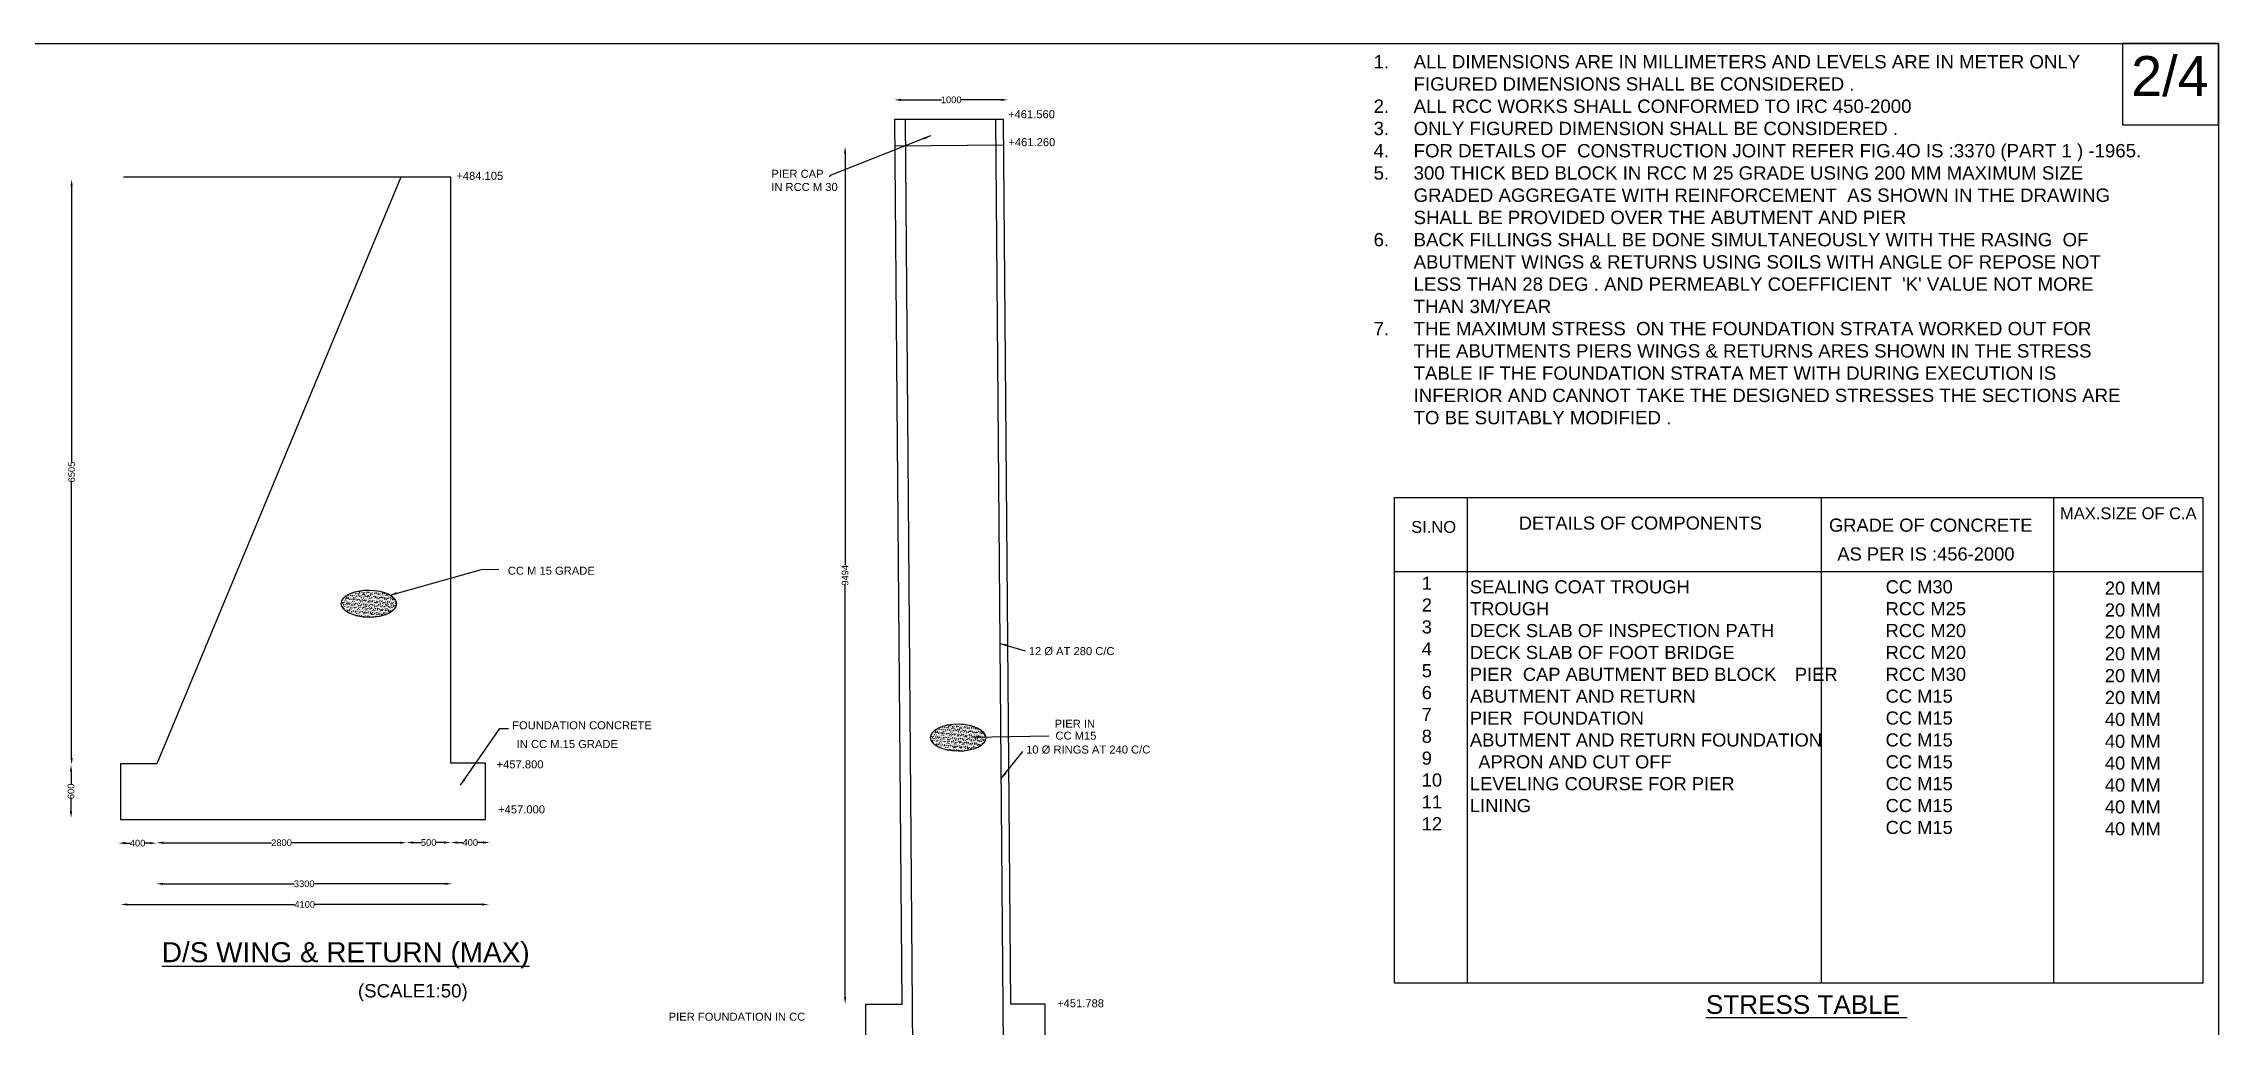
# Model space of a CAD drawing. Header units: millimetres. Extents: x 2543178 to 2557692, y 44357851 to 44367286.
# Drawn here: x 2549535 to 2557691, y 44363603 to 44367286 of the extents above; entities that cross this region are included whole.
import ezdxf

# ---------------------------------------------------------------- set-up
doc = ezdxf.new("R2010")
doc.units = ezdxf.units.MM
doc.header["$MEASUREMENT"] = 0
for name, color, linetype in [('DIMENSION', 7, 'Continuous'), ('DIMENSIONS', 7, 'Continuous'), ('DRAWING', 2, 'Continuous'), ('TEXT', 7, 'Continuous')]:
    doc.layers.add(name, color=color, linetype=linetype)
doc.styles.get("Standard").update_dxf_attribs({"font": 'arial.ttf', "height": 25})
doc.dimstyles.get("Standard").update_dxf_attribs({"dimtxt": 25, "dimasz": 25, "dimexe": 0.18, "dimexo": 0.0625, "dimgap": 0.09, "dimtad": 0, "dimdec": 0, "dimzin": 0, "dimdsep": 46, "dimtxsty": 'Standard', "dimcen": 0.09, "dimse1": 1, "dimse2": 1, "dimadec": 0, "dimazin": 0, "dimtfac": 1, "dimtdec": 0, "dimtofl": 0, "dimtmove": 0, "dimatfit": 3, "dimfxl": 1, "dimtolj": 1, "dimtzin": 0, "dimarcsym": 0})

# ---------------------------------------------------------------- blocks, each defined once
blk = doc.blocks.new('*D71')
at = {"layer": 'Defpoints', "color": 0, "transparency": 16777216}
for p in [(2549636.2, 44364583.6), (2549638.4, 44364583.6), (2549639.1, 44364383.7)]:
    blk.add_point(p, dxfattribs=at)
at = {"layer": 'TEXT', "color": 0, "lineweight": -2, "transparency": 16777216}
for p, q in [((2549638.4, 44364558.6), (2549638.4, 44364511.3)), ((2549638.4, 44364408.7), (2549638.4, 44364455.9))]:
    blk.add_line(p, q, dxfattribs=at)
at = {"layer": 'TEXT', "color": 0, "transparency": 16777216}
for points in [[(2549634.2, 44364558.6), (2549642.5, 44364558.6), (2549638.4, 44364583.6)], [(2549634.2, 44364408.7), (2549642.5, 44364408.7), (2549638.4, 44364383.7)]]:
    blk.add_solid(points, dxfattribs=at)
at = {"layer": 'TEXT', "color": 0, "transparency": 16777216, "insert": (2549638.4, 44364483.6), "char_height": 25, "attachment_point": 5, "rotation": 90}
blk.add_mtext('\\A1;600', dxfattribs=at)
blk = doc.blocks.new('*D72')
at = {"layer": 'Defpoints', "color": 0, "transparency": 16777216}
for p in [(2549640.5, 44366777.1), (2549646.1, 44366777.1), (2549638.4, 44364583.6)]:
    blk.add_point(p, dxfattribs=at)
at = {"layer": 'TEXT', "color": 0, "lineweight": -2, "transparency": 16777216}
for p, q in [((2549640.5, 44366752.1), (2549640.5, 44365717.9)), ((2549640.5, 44364608.6), (2549640.5, 44365642.7))]:
    blk.add_line(p, q, dxfattribs=at)
at = {"layer": 'TEXT', "color": 0, "transparency": 16777216}
for points in [[(2549636.4, 44366752.1), (2549644.7, 44366752.1), (2549640.5, 44366777.1)], [(2549636.4, 44364608.6), (2549644.7, 44364608.6), (2549640.5, 44364583.6)]]:
    blk.add_solid(points, dxfattribs=at)
at = {"layer": 'TEXT', "color": 0, "transparency": 16777216, "insert": (2549640.5, 44365680.3), "char_height": 25, "attachment_point": 5, "rotation": 90}
blk.add_mtext('\\A1;6505', dxfattribs=at)
blk = doc.blocks.new('*D73')
at = {"layer": 'Defpoints', "color": 0, "transparency": 16777216}
for p in [(2549816.7, 44364288.2), (2549958.9, 44364289.6), (2549958.9, 44364284.1)]:
    blk.add_point(p, dxfattribs=at)
at = {"layer": 'TEXT', "color": 0, "lineweight": -2, "transparency": 16777216}
for p, q in [((2549841.7, 44364289.6), (2549859.6, 44364289.6)), ((2549933.9, 44364289.6), (2549916, 44364289.6))]:
    blk.add_line(p, q, dxfattribs=at)
at = {"layer": 'TEXT', "color": 0, "transparency": 16777216}
for points in [[(2549841.7, 44364293.8), (2549841.7, 44364285.4), (2549816.7, 44364289.6)], [(2549933.9, 44364293.8), (2549933.9, 44364285.4), (2549958.9, 44364289.6)]]:
    blk.add_solid(points, dxfattribs=at)
at = {"layer": 'TEXT', "color": 0, "transparency": 16777216, "insert": (2549887.8, 44364289.6), "char_height": 25, "attachment_point": 5}
blk.add_mtext('\\A1;400', dxfattribs=at)
blk = doc.blocks.new('*D74')
at = {"layer": 'Defpoints', "color": 0, "transparency": 16777216}
for p in [(2549958.9, 44364289.6), (2550896.3, 44364291.1), (2550896.3, 44364291.1)]:
    blk.add_point(p, dxfattribs=at)
at = {"layer": 'TEXT', "color": 0, "lineweight": -2, "transparency": 16777216}
for p, q in [((2549983.9, 44364291.1), (2550390, 44364291.1)), ((2550871.3, 44364291.1), (2550465.2, 44364291.1))]:
    blk.add_line(p, q, dxfattribs=at)
at = {"layer": 'TEXT', "color": 0, "transparency": 16777216}
for points in [[(2549983.9, 44364295.2), (2549983.9, 44364286.9), (2549958.9, 44364291.1)], [(2550871.3, 44364295.2), (2550871.3, 44364286.9), (2550896.3, 44364291.1)]]:
    blk.add_solid(points, dxfattribs=at)
at = {"layer": 'TEXT', "color": 0, "transparency": 16777216, "insert": (2550427.6, 44364291.1), "char_height": 25, "attachment_point": 5}
blk.add_mtext('\\A1;2800', dxfattribs=at)
blk = doc.blocks.new('*D75')
at = {"layer": 'Defpoints', "color": 0, "transparency": 16777216}
for p in [(2550896.3, 44364291.1), (2551062.3, 44364291.9), (2551062.3, 44364286.8)]:
    blk.add_point(p, dxfattribs=at)
at = {"layer": 'TEXT', "color": 0, "lineweight": -2, "transparency": 16777216}
for p, q in [((2550921.3, 44364291.9), (2550951.6, 44364291.9)), ((2551037.3, 44364291.9), (2551007, 44364291.9))]:
    blk.add_line(p, q, dxfattribs=at)
at = {"layer": 'TEXT', "color": 0, "transparency": 16777216}
for points in [[(2550921.3, 44364296.1), (2550921.3, 44364287.8), (2550896.3, 44364291.9)], [(2551037.3, 44364296.1), (2551037.3, 44364287.8), (2551062.3, 44364291.9)]]:
    blk.add_solid(points, dxfattribs=at)
at = {"layer": 'TEXT', "color": 0, "transparency": 16777216, "insert": (2550979.3, 44364291.9), "char_height": 25, "attachment_point": 5}
blk.add_mtext('\\A1;500', dxfattribs=at)
blk = doc.blocks.new('*D76')
at = {"layer": 'Defpoints', "color": 0, "transparency": 16777216}
for p in [(2551062.3, 44364291.9), (2551208.5, 44364291.9), (2551208.5, 44364291.9)]:
    blk.add_point(p, dxfattribs=at)
at = {"layer": 'TEXT', "color": 0, "lineweight": -2, "transparency": 16777216}
for p, q in [((2551087.3, 44364291.9), (2551107.2, 44364291.9)), ((2551183.5, 44364291.9), (2551163.5, 44364291.9))]:
    blk.add_line(p, q, dxfattribs=at)
at = {"layer": 'TEXT', "color": 0, "transparency": 16777216}
for points in [[(2551087.3, 44364296.1), (2551087.3, 44364287.7), (2551062.3, 44364291.9)], [(2551183.5, 44364296.1), (2551183.5, 44364287.7), (2551208.5, 44364291.9)]]:
    blk.add_solid(points, dxfattribs=at)
at = {"layer": 'TEXT', "color": 0, "transparency": 16777216, "insert": (2551135.4, 44364291.9), "char_height": 25, "attachment_point": 5}
blk.add_mtext('\\A1;400', dxfattribs=at)
blk = doc.blocks.new('*D77')
at = {"layer": 'Defpoints', "color": 0, "transparency": 16777216}
for p in [(2549958.6, 44364136.6), (2551066.9, 44364137.1), (2551066.9, 44364136.2)]:
    blk.add_point(p, dxfattribs=at)
at = {"layer": 'TEXT', "color": 0, "lineweight": -2, "transparency": 16777216}
for p, q in [((2549983.6, 44364137.1), (2550475.4, 44364137.1)), ((2551041.9, 44364137.1), (2550550.1, 44364137.1))]:
    blk.add_line(p, q, dxfattribs=at)
at = {"layer": 'TEXT', "color": 0, "transparency": 16777216}
for points in [[(2549983.6, 44364141.3), (2549983.6, 44364133), (2549958.6, 44364137.1)], [(2551041.9, 44364141.3), (2551041.9, 44364133), (2551066.9, 44364137.1)]]:
    blk.add_solid(points, dxfattribs=at)
at = {"layer": 'TEXT', "color": 0, "transparency": 16777216, "insert": (2550512.7, 44364137.1), "char_height": 25, "attachment_point": 5}
blk.add_mtext('\\A1;3300', dxfattribs=at)
blk = doc.blocks.new('*D78')
at = {"layer": 'Defpoints', "color": 0, "transparency": 16777216}
for p in [(2549824.5, 44364062.6), (2549824.5, 44364059.7), (2551204.2, 44364060.6)]:
    blk.add_point(p, dxfattribs=at)
at = {"layer": 'TEXT', "color": 0, "lineweight": -2, "transparency": 16777216}
for p, q in [((2549849.5, 44364059.7), (2550476.5, 44364059.7)), ((2551179.2, 44364059.7), (2550552.3, 44364059.7))]:
    blk.add_line(p, q, dxfattribs=at)
at = {"layer": 'TEXT', "color": 0, "transparency": 16777216}
for points in [[(2549849.5, 44364063.8), (2549849.5, 44364055.5), (2549824.5, 44364059.7)], [(2551179.2, 44364063.8), (2551179.2, 44364055.5), (2551204.2, 44364059.7)]]:
    blk.add_solid(points, dxfattribs=at)
at = {"layer": 'TEXT', "color": 0, "transparency": 16777216, "insert": (2550514.4, 44364059.7), "char_height": 25, "attachment_point": 5}
blk.add_mtext('\\A1;4100', dxfattribs=at)
blk = doc.blocks.new('*D80')
at = {"layer": 'Defpoints', "color": 0, "transparency": 16777216}
for p in [(2552523.8, 44366899.8), (2552540.9, 44366899.8), (2552550.4, 44363687)]:
    blk.add_point(p, dxfattribs=at)
at = {"layer": 'TEXT', "color": 0, "lineweight": -2, "transparency": 16777216}
for p, q in [((2552540.9, 44366874.8), (2552540.9, 44365330.7)), ((2552540.9, 44363712), (2552540.9, 44365256))]:
    blk.add_line(p, q, dxfattribs=at)
at = {"layer": 'TEXT', "color": 0, "transparency": 16777216}
for points in [[(2552536.7, 44366874.8), (2552545, 44366874.8), (2552540.9, 44366899.8)], [(2552536.7, 44363712), (2552545, 44363712), (2552540.9, 44363687)]]:
    blk.add_solid(points, dxfattribs=at)
at = {"layer": 'TEXT', "color": 0, "transparency": 16777216, "insert": (2552540.9, 44365293.4), "char_height": 25, "attachment_point": 5, "rotation": 90}
blk.add_mtext('\\A1;9494', dxfattribs=at)
blk = doc.blocks.new('*D81')
at = {"layer": 'Defpoints', "color": 0, "transparency": 16777216}
for p in [(2552725.6, 44367062.2), (2553151.6, 44367074.9), (2553151.6, 44367006.2)]:
    blk.add_point(p, dxfattribs=at)
at = {"layer": 'TEXT', "color": 0, "lineweight": -2, "transparency": 16777216}
for p, q in [((2552750.6, 44367074.9), (2552902.4, 44367074.9)), ((2553126.6, 44367074.9), (2552974.8, 44367074.9))]:
    blk.add_line(p, q, dxfattribs=at)
at = {"layer": 'TEXT', "color": 0, "transparency": 16777216}
for points in [[(2552750.6, 44367079.1), (2552750.6, 44367070.8), (2552725.6, 44367074.9)], [(2553126.6, 44367079.1), (2553126.6, 44367070.8), (2553151.6, 44367074.9)]]:
    blk.add_solid(points, dxfattribs=at)
at = {"layer": 'TEXT', "color": 0, "transparency": 16777216, "insert": (2552938.6, 44367074.9), "char_height": 25, "attachment_point": 5}
blk.add_mtext('\\A1;1000', dxfattribs=at)

msp = doc.modelspace()

# ---------------------------------------------------------------- hatches: boundary and pattern name
at = {"layer": 'TEXT'}
h = msp.add_hatch(dxfattribs=at)
h.set_pattern_fill('AR-CONC', color=0, scale=2, style=0)
h.set_pattern_definition([(50, (6019.175, -536.323), (14.345203652, -1.2550426997), [1.5, -16.5]), (355, (6019.175, -536.323), (-2.7750266723, 15.043842674), [1.2, -13.2]), (100.4514, (6020.37, -536.427), (11.5701876343, 13.7887908412), [1.2748038, -14.02284224]), (46.1842, (6019.175, -532.323), (21.3448209725, -3.3103802866), [2.25, -24.75]), (96.6356, (6020.954, -532.599), (18.693254111, 19.482357418), [1.91220576, -21.03426]), (351.1842, (6019.175, -532.323), (18.693238903, 19.482372019), [1.8, -19.8]), (21, (6021.175, -533.323), (11.9381410424, -8.0523778133), [1.5, -16.5]), (326, (6021.175, -533.323), (4.8663066384, 14.503000901), [1.2, -13.2]), (71.4514, (6022.17, -533.994), (16.8044525716, 6.450609934), [1.2748038, -14.02284224]), (37.5, (6019.175, -536.323), (0.24319710635, 6.6578770766), [0, -13.04, 0, -13.4, 0, -13.25]), (7.5, (6019.175, -536.323), (5.2613907488, 7.8882342376), [0, -7.64, 0, -12.74, 0, -5.05]), (327.5, (6014.715, -536.323), (10.67644872345, -0.4510974347), [0, -5, 0, -15.6, 0, -20.7]), (317.5, (6012.715, -536.323), (11.6637233868, 2.0020996466), [0, -6.5, 0, -10.36, 0, -14.7])])
edge = h.paths.add_edge_path()
edge.add_ellipse((2550755.1, 44365186.9), major_axis=(-103.6, 0.5), ratio=0.493873, start_angle=0, end_angle=360)
h = msp.add_hatch(dxfattribs=at)
h.set_pattern_fill('AR-CONC', color=0, scale=2, style=0)
h.set_pattern_definition([(50, (8228.952, -1038.133), (14.345203652, -1.2550426997), [1.5, -16.5]), (355, (8228.952, -1038.133), (-2.7750266723, 15.043842674), [1.2, -13.2]), (100.4514, (8230.147, -1038.237), (11.5701876343, 13.7887908412), [1.2748038, -14.02284224]), (46.1842, (8228.952, -1034.133), (21.3448209725, -3.3103802866), [2.25, -24.75]), (96.6356, (8230.73, -1034.409), (18.693254111, 19.482357418), [1.91220576, -21.03426]), (351.1842, (8228.952, -1034.133), (18.693238903, 19.482372019), [1.8, -19.8]), (21, (8230.952, -1035.133), (11.9381410424, -8.0523778133), [1.5, -16.5]), (326, (8230.952, -1035.133), (4.8663066384, 14.503000901), [1.2, -13.2]), (71.4514, (8231.946, -1035.804), (16.8044525716, 6.450609934), [1.2748038, -14.02284224]), (37.5, (8228.9515, -1038.133), (0.24319710635, 6.6578770766), [0, -13.04, 0, -13.4, 0, -13.25]), (7.5, (8228.9515, -1038.133), (5.2613907488, 7.8882342376), [0, -7.64, 0, -12.74, 0, -5.05]), (327.5, (8224.4915, -1038.133), (10.67644872345, -0.4510974347), [0, -5, 0, -15.6, 0, -20.7]), (317.5, (8222.4915, -1038.133), (11.6637233868, 2.0020996466), [0, -6.5, 0, -10.36, 0, -14.7])])
edge = h.paths.add_edge_path()
edge.add_ellipse((2552964.9, 44364685.1), major_axis=(-103.6, 0.5), ratio=0.493873, start_angle=0, end_angle=360)

# ---------------------------------------------------------------- linework, layer by layer
msp.add_lwpolyline([(2554601, 44365585.3), (2557631.8, 44365585.3), (2557631.8, 44363764.8), (2554601, 44363764.8)], close=True)
at = {"layer": 'DIMENSION', "color": 0}
for points in [[(2557690.5, 44357851), (2543177.8, 44357851), (2543177.8, 44367286.1), (2557690.5, 44367286.1)], [(2557690.5, 44367286.1), (2557331, 44367286.1), (2557331, 44366982), (2557690.5, 44366982)]]:
    msp.add_lwpolyline(points, close=True, dxfattribs=at)
at = {"layer": 'DIMENSIONS', "color": 0}
for points in [[(2554873.9, 44365585.3), (2554873.9, 44363764.8)], [(2556200.1, 44365585.3), (2556200.1, 44363764.8)], [(2557072.8, 44363764.8), (2557072.8, 44365585.3)], [(2554601, 44365307), (2557631.8, 44365307)]]:
    msp.add_lwpolyline(points, dxfattribs=at)
at = {"layer": 'DRAWING', "color": 0}
for points in [[(2552589.8, 44363429.5), (2553334.7, 44363429.5), (2553334.7, 44363479.1), (2553290.6, 44363479.1), (2553290.6, 44363686.8), (2553162, 44363686.8), (2553134.8, 44367001.1), (2552726.3, 44367001.1), (2552753.7, 44363684.7), (2552753.7, 44363684.7), (2552617.1, 44363684.7), (2552617.1, 44363479.3), (2552588.3, 44363479.3), (2552588.3, 44363429.5)], [(2552766.5, 44367001.1), (2552793.7, 44363518), (2552668.9, 44363515.4)], [(2553273, 44363526.3), (2553134.8, 44363526.3), (2553106.4, 44367001.1)]]:
    msp.add_lwpolyline(points, dxfattribs=at)
at = {"layer": 'TEXT', "color": 0}
for points in [[(2553135.6, 44366904.6), (2553135.6, 44366904.6), (2552727.1, 44366901.3)], [(2549959.7, 44364587.2), (2549823.6, 44364587.2), (2549823.6, 44364378.8), (2551192, 44364378.8), (2551192, 44364577.4), (2551192, 44364589.2), (2551062.5, 44364589.2), (2551062.5, 44366785), (2549835.5, 44366785), (2549835.5, 44366785), (2549835.5, 44366785)], [(2550875.5, 44366785), (2549959.7, 44364587.2)]]:
    msp.add_lwpolyline(points, dxfattribs=at)
for centre in [(2550755.1, 44365186.9), (2552964.9, 44364685.1)]:
    msp.add_ellipse(centre, major_axis=(-103.6, 0.5), ratio=0.493873, dxfattribs=at)

# ---------------------------------------------------------------- texts
msp.add_text('%%USTRESS TABLE ', height=70).set_placement((2555768.4, 44363649.9))
at = {"layer": 'DIMENSION', "color": 0}
for s, height, p in [('2/4', 150, (2557362.7, 44367089.2)), ('%%UD/S WING & RETURN (MAX)', 75, (2549978.7, 44363843.5)), ('(SCALE1:50)', 50, (2550714.2, 44363711.3))]:
    msp.add_text(s, height=height, dxfattribs=at).set_placement(p)
at = {"layer": 'DIMENSIONS', "color": 0}
msp.add_text('SI.NO', height=44.26, dxfattribs=at).set_placement((2554663.5, 44365452.5))
at = {"layer": 'TEXT', "color": 0}
for s, height, p in [('+461.560', 30, (2553151.6, 44367006.2)), ('+461.260', 30, (2553153, 44366901.5)), ('PIER CAP', 30, (2552264.5, 44366782.9)), ('+484.105', 30, (2551083, 44366775.3)), ('IN RCC M 30', 30, (2552263.9, 44366733.5)), ('DETAILS OF COMPONENTS', 49.173, (2555066.7, 44365464.5)), ('GRADE OF CONCRETE ', 49.173, (2556230, 44365456.7)), ('MAX.SIZE OF C.A ', 44.256, (2557096.5, 44365503.5)), ('AS PER IS :456-2000', 49.173, (2556261.3, 44365348.8)), ('CC M 15 GRADE', 30, (2551276.2, 44365295.5)), ('12 Ø AT 280 C/C', 30, (2553229.6, 44364994.3)), ('FOUNDATION CONCRETE', 30, (2551292.3, 44364716.3)), ('PIER IN ', 30, (2553326.6, 44364722.3)), ('CC M15 ', 30, (2553329.4, 44364677.5)), ('IN CC M.15 GRADE', 30, (2551309.4, 44364646)), ('10 Ø RINGS AT 240 C/C', 30, (2553219.6, 44364625.4)), ('+457.800', 30, (2551234, 44364570)), ('+457.000', 30, (2551239.6, 44364401.1)), ('PIER FOUNDATION IN CC ', 30, (2551879.3, 44363624.2)), ('+451.788', 30, (2553335.6, 44363674.6))]:
    msp.add_text(s, height=height, dxfattribs=at).set_placement(p)
at = {"layer": 'TEXT', "color": 0, "insert": (2554472.5, 44367242.9), "char_height": 50, "attachment_point": 1}
msp.add_mtext_dynamic_manual_height_columns("\\pi-150,l200,t200,3100;1.^IALL DIMENSIONS ARE IN MILLIMETERS AND LEVELS ARE IN METER ONLY FIGURED DIMENSIONS SHALL BE CONSIDERED .\\P2.^IALL RCC WORKS SHALL CONFORMED TO IRC 450-2000\\P3.^IONLY FIGURED DIMENSION SHALL BE CONSIDERED .\\P4.^IFOR DETAILS OF  CONSTRUCTION JOINT REFER FIG.4O IS :3370 (PART 1 ) -1965.\\P5.^I300 THICK BED BLOCK IN RCC M 25 GRADE USING 200 MM MAXIMUM SIZE GRADED AGGREGATE WITH REINFORCEMENT  AS SHOWN IN THE DRAWING SHALL BE PROVIDED OVER THE ABUTMENT AND PIER \\P6.^IBACK FILLINGS SHALL BE DONE SIMULTANEOUSLY WITH THE RASING  OF ABUTMENT WINGS & RETURNS USING SOILS WITH ANGLE OF REPOSE NOT LESS THAN 28 DEG . AND PERMEABLY COEFFICIENT  'K' VALUE NOT MORE THAN 3M/YEAR \\P7.^ITHE MAXIMUM STRESS  ON THE FOUNDATION STRATA WORKED OUT FOR THE ABUTMENTS PIERS WINGS & RETURNS ARES SHOWN IN THE STRESS TABLE IF THE FOUNDATION STRATA MET WITH DURING EXECUTION IS INFERIOR AND CANNOT TAKE THE DESIGNED STRESSES THE SECTIONS ARE TO BE SUITABLY MODIFIED .", width=2882.707, gutter_width=1500, heights=[5131.4], dxfattribs=at)
at = {"layer": 'TEXT', "color": 0, "attachment_point": 1}
for s, insert, char_height, width in [('1  2 {\\H1.841x; }3 {\\H1.5607x; }4 {\\H1.65x; }5 {\\H1.6167x; }6 {\\H1.6319x; }7 {\\H1.6263x; }8 {\\H1.6287x; }9 {\\H1.6315x; }10 {\\H1.6305x; }11 {\\H1.6308x; }12{\\H1.6307x; }', (2554702.9, 44365288.5), 49.1732, 78.792), ('SEALING COAT TROUGH  \\PTROUGH  {\\H1.8666x; }\\PDECK SLAB OF INSPECTION PATH  {\\H1.5777x; }DECK SLAB OF FOOT BRIDGE  {\\H1.674x; }\\PPIER  CAP ABUTMENT BED BLOCK  {\\H1.6419x; }PIER  {\\H1.6349x; }\\PABUTMENT AND RETURN  {\\H1.6217x; }\\PPIER  FOUNDATION  {\\H1.6438x; }\\PABUTMENT AND RETURN FOUNDATION  {\\H1.652x; }APRON AND CUT OFF  {\\H1.6493x; }\\PLEVELING COURSE FOR PIER  {\\H1.6502x; }\\PLINING {\\H1.6492x; }', (2554883.6, 44365274.7), 49.173, 1341.262), ('CC M30 RCC M25 {\\H1.8653x; }RCC M20 {\\H1.5769x; }RCC M20 {\\H1.673x; }RCC M30 {\\H1.641x; }CC M15 {\\H1.6517x; }CC M15 {\\H1.6481x; }CC M15 {\\H1.6493x; }CC M15 {\\H1.6489x; }CC M15 {\\H1.649x; }CC M15 {\\H1.649x; }CC M15{\\H1.649x; }', (2556442.3, 44365274.8), 49.1732, 329.039), ('20 MM 20 MM {\\H1.841x; }20 MM {\\H1.5607x; }20 MM {\\H1.6541x; }20 MM {\\H1.623x; }20 MM {\\H1.6334x; }40 MM {\\H1.6299x; }40 MM {\\H1.631x; }40 MM {\\H1.6307x; }40 MM {\\H1.6308x; }40 MM {\\H1.6307x; }40 MM{\\H1.6308x; }', (2557264.4, 44365269.9), 49.1732, 239.375)]:
    msp.add_mtext(s, dxfattribs=dict(at, insert=insert, char_height=char_height, width=width))

# ---------------------------------------------------------------- dimensions: what is measured, and where the dimension line sits
at = {"layer": 'TEXT', "color": 0}
for base, p1, p2, text, picture, middle in [((2553151.6, 44367074.9), (2552725.6, 44367062.2), (2553151.6, 44367006.2), '1000', '*D81', (2552938.6, 44367074.9)), ((2549958.9, 44364289.6), (2549816.7, 44364288.2), (2549958.9, 44364284.1), '400', '*D73', (2549887.8, 44364289.6)), ((2550896.3, 44364291.1), (2549958.9, 44364289.6), (2550896.3, 44364291.1), '2800', '*D74', (2550427.6, 44364291.1)), ((2551062.3, 44364291.9), (2550896.3, 44364291.1), (2551062.3, 44364286.8), '500', '*D75', (2550979.3, 44364291.9)), ((2551208.5, 44364291.9), (2551062.3, 44364291.9), (2551208.5, 44364291.9), '400', '*D76', (2551135.4, 44364291.9)), ((2551066.9, 44364137.1), (2549958.6, 44364136.6), (2551066.9, 44364136.2), '3300', '*D77', (2550512.7, 44364137.1)), ((2549824.5, 44364059.7), (2551204.2, 44364060.6), (2549824.5, 44364062.6), '4100', '*D78', (2550514.4, 44364059.7))]:
    dim = msp.add_linear_dim(base=base, p1=p1, p2=p2, text=text, dimstyle='Standard', dxfattribs=at)
    dim.commit()
    dim.dimension.update_dxf_attribs({"geometry": picture, "text_midpoint": middle})
for base, p1, p2, text, picture, middle in [((2552540.9, 44366899.8), (2552550.4, 44363687), (2552523.8, 44366899.8), '9494', '*D80', (2552540.9, 44365293.4)), ((2549640.5, 44366777.1), (2549638.4, 44364583.6), (2549646.1, 44366777.1), '6505', '*D72', (2549640.5, 44365680.3)), ((2549638.4, 44364583.6), (2549639.1, 44364383.7), (2549636.2, 44364583.6), '600', '*D71', (2549638.4, 44364483.6))]:
    dim = msp.add_linear_dim(base=base, p1=p1, p2=p2, angle=90, text=text, dimstyle='Standard', dxfattribs=at)
    dim.commit()
    dim.dimension.update_dxf_attribs({"geometry": picture, "text_midpoint": middle})

# ---------------------------------------------------------------- leaders
for points in [[(2552860.5, 44366939.6), (2552484.6, 44366791.3), (2552482.4, 44366785.9)], [(2550835.4, 44365219.3), (2551177.9, 44365314.8), (2551242.1, 44365316.8)], [(2553122.4, 44365038), (2553216.3, 44365010.2)], [(2551098.8, 44364507.1), (2551246.5, 44364718.7), (2551279, 44364719.2)], [(2553019.9, 44364687.1), (2553304.4, 44364691.2)], [(2553126.5, 44364532), (2553207.2, 44364632.6)]]:
    msp.add_leader(points, dimstyle='Standard', override={"dimgap": 0.09, "dimtad": 0}, dxfattribs=at)

doc.saveas('drawing.dxf')
